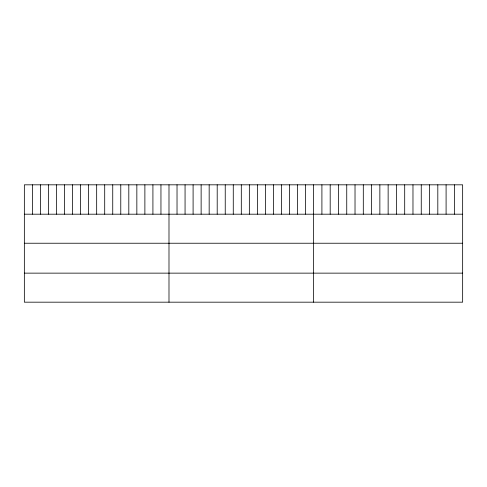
<?xml version="1.0" encoding="UTF-8"?>
<svg xmlns="http://www.w3.org/2000/svg" width="487" height="487" viewBox="0 0 487 487"><rect width="100%" height="100%" fill="white"/><g stroke="black" fill="none" stroke-linecap="round" stroke-linejoin="round"><path stroke-width="0.73" d="M462.65 214.195L462.65 302.177L24.35 302.177L24.35 184.823L462.65 184.823L462.65 214.195L24.35 214.195M24.35 243.232L462.65 243.232M24.35 273.14L462.65 273.14M454.371 184.823L454.371 214.195M446.092 184.823L446.092 214.195M437.813 184.823L437.813 214.195M429.534 184.823L429.534 214.195M421.255 184.823L421.255 214.195M412.976 184.823L412.976 214.195M404.697 184.823L404.697 214.195M396.418 184.823L396.418 214.195M388.139 184.823L388.139 214.195M379.86 184.823L379.86 214.195M371.581 184.823L371.581 214.195M363.302 184.823L363.302 214.195M355.023 184.823L355.023 214.195M346.744 184.823L346.744 214.195M338.465 184.823L338.465 214.195M330.186 184.823L330.186 214.195M321.907 184.823L321.907 214.195M313.628 184.823L313.628 302.177M305.593 184.823L305.593 214.195M297.557 184.823L297.557 214.195M289.522 184.823L289.522 214.195M281.486 184.823L281.486 214.195M273.45 184.823L273.45 214.195M265.415 184.823L265.415 214.195M257.38 184.823L257.38 214.195M249.344 184.823L249.344 214.195M241.308 184.823L241.308 214.195M233.273 184.823L233.273 214.195M225.238 184.823L225.238 214.195M217.202 184.823L217.202 214.195M209.167 184.823L209.167 214.195M201.131 184.823L201.131 214.195M193.095 184.823L193.095 214.195M185.06 184.823L185.06 214.195M177.025 184.823L177.025 214.195M168.989 184.823L168.989 302.177M160.953 184.823L160.953 214.195M152.918 184.823L152.918 214.195M144.882 184.823L144.882 214.195M136.847 184.823L136.847 214.195M128.811 184.823L128.811 214.195M120.776 184.823L120.776 214.195M112.74 184.823L112.74 214.195M104.705 184.823L104.705 214.195M96.67 184.823L96.67 214.195M88.634 184.823L88.634 214.195M80.599 184.823L80.599 214.195M72.563 184.823L72.563 214.195M64.528 184.823L64.528 214.195M56.492 184.823L56.492 214.195M48.456 184.823L48.456 214.195M40.421 184.823L40.421 214.195M32.386 184.823L32.386 214.195"/></g></svg>
